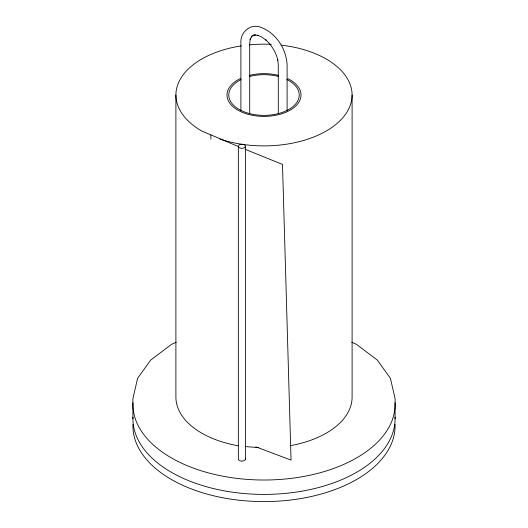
<?xml version="1.0" encoding="UTF-8"?>
<svg xmlns="http://www.w3.org/2000/svg" width="528" height="528" viewBox="0 0 528 528"><rect width="100%" height="100%" fill="white"/><g stroke="black" fill="none" stroke-linecap="round" stroke-linejoin="round"><path stroke-width="0.79" d="M253.737 34.855L251.249 36.993L251.731 36.227L250.133 39.554L250.298 38.762L249.718 43.283L249.718 113.381M176.18 342.263L171.673 344.256L150.678 360.089L137.603 378.312L132.911 398.581L132.911 418.724M253.004 35.449L252.127 35.785L255.367 34.921L254.456 34.96L258.311 35.429L257.539 35.191L261.796 37.039L266.059 40.115L265.736 39.805C271.649 45.217 275.966 52.325 277.84 60.133L277.702 59.671L278.282 64.858L278.282 113.513M245.216 446.576L258.766 447.605M241.197 45.896A88.097 50.866 0 0 0 201.703 130.99L238.253 146.494M245.117 149.272L282.487 164.413L291.047 460.093L255.783 446.833M351.82 342.263L356.327 344.256L377.322 360.089L390.397 378.312L395.089 398.581L395.089 418.724M210.83 135.036L210.949 139.154M352.097 95.027L352.097 397.142A88.097 50.866 0 0 1 290.063 445.731M287.093 110.656L287.093 64.541C286.169 48.424 275.563 32.307 260.014 27.027C249.896 23.489 240.016 32.789 240.907 42.959L240.907 110.484M245.395 146.309A3.524 2.033 0 0 1 240.108 148.071A3.524 2.033 0 0 1 240.108 144.547A3.524 2.033 0 0 1 245.395 146.309L245.395 459.07M238.346 146.309L238.346 459.07A3.524 2.033 0 0 0 242.332 461.083A3.524 2.033 0 0 0 245.276 458.542M175.903 95.027L175.903 397.142A88.097 50.866 0 0 0 237.937 445.731M287.958 78.745A37 21.364 0 0 1 290.677 109.831A37 21.364 0 0 1 236.775 109.494A37 21.364 0 0 1 240.649 78.454M249.117 75.464A37 21.364 0 0 1 278.381 75.346M286.895 79.556A35.237 20.348 0 0 1 289.562 109.032A35.237 20.348 0 0 1 238.438 109.032A35.237 20.348 0 0 1 241.105 79.556M249.355 76.52A35.237 20.348 0 0 1 278.645 76.52M281.213 45.144A88.097 50.866 0 0 1 346.447 112.946A88.097 50.866 0 0 1 219.952 139.075M249.223 44.88A88.097 50.866 0 0 1 271.385 44.339M395.063 402.765A131.089 75.682 0 0 1 264 480.018A131.089 75.682 0 0 1 132.937 402.765M395.063 417.153A131.089 75.682 0 0 1 264 494.406A131.089 75.682 0 0 1 132.937 417.153M395.063 424.347A131.089 75.682 0 0 1 264 501.6A131.089 75.682 0 0 1 132.937 424.347"/></g></svg>
